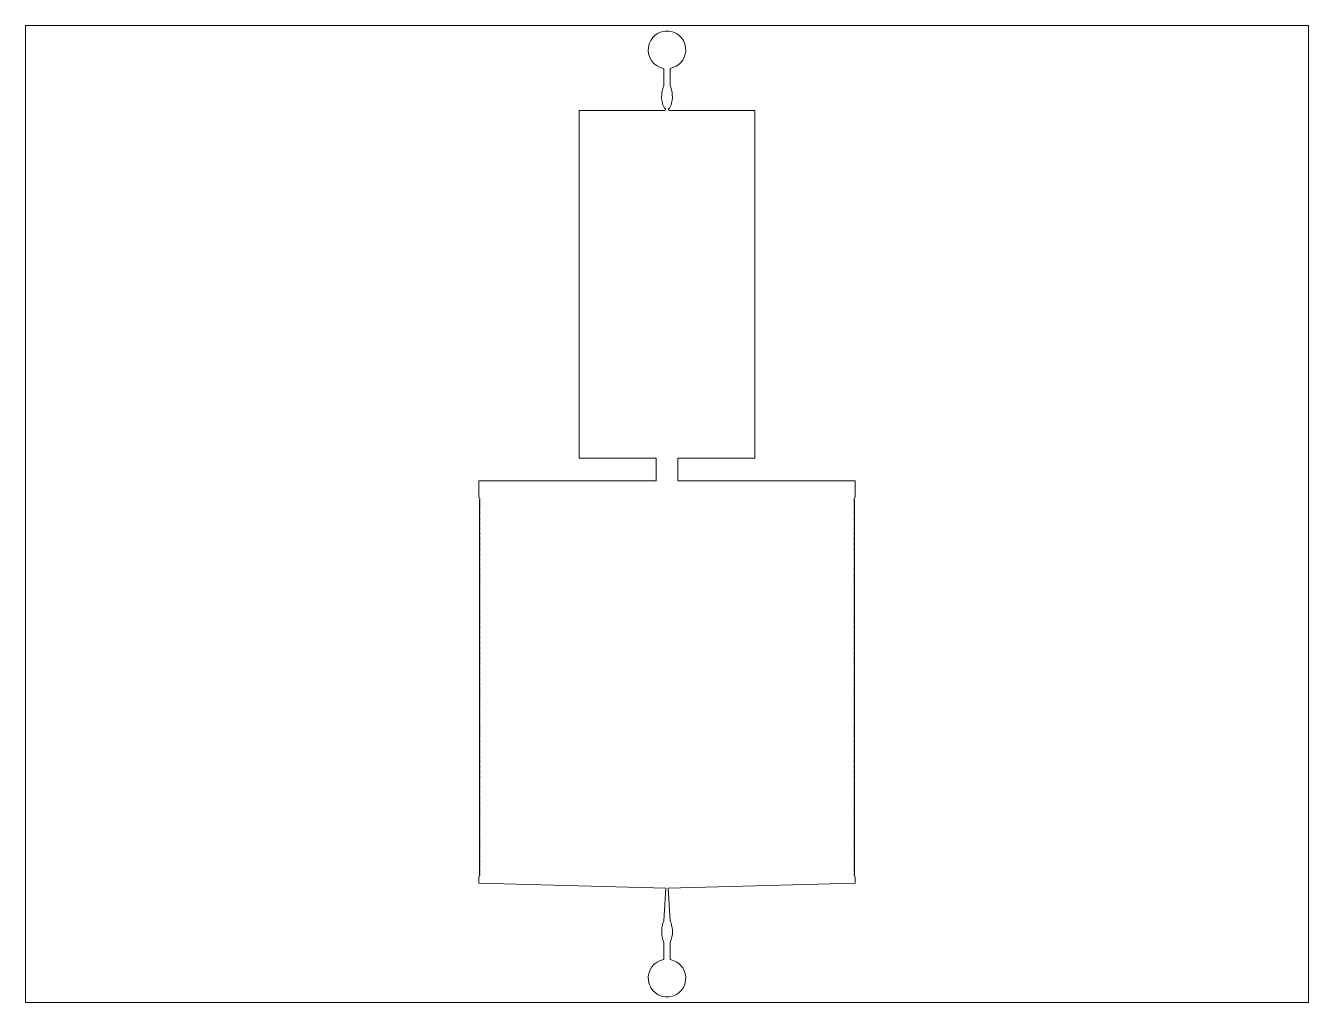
# Paper-space layout 'Layout1' of a CAD drawing. Extents: x 1.05 to 9.45, y 0.8 to 7.2.
# The model-space entities are those that its viewports show. They can reach past a viewport. Long polylines and large blocks are cut down to what shows.
import ezdxf

# ---------------------------------------------------------------- set-up
doc = ezdxf.new("R2010")
doc.units = 13
doc.header["$MEASUREMENT"] = 0
doc.layers.add('Box2', color=7, linetype='Continuous')
doc.layers.add('Inlets Layer', color=7, linetype='Continuous', lineweight=0)

msp = doc.modelspace()

# ---------------------------------------------------------------- linework, layer by layer
at = {"layer": 'Inlets Layer'}
msp.add_lwpolyline([(17619, -23916), (17543, -22600), (24993, -22400), (24993, -22150), (24981, -22150), (24961, -22100), (24961, -22089, 0.774597), (24961, -22050), (24961, -22039, 0.774597), (24961, -22000), (24961, -21989, 0.774597), (24961, -21950), (24961, -21939, 0.774597), (24961, -21900), (24961, -21889, 0.774597), (24961, -21850), (24961, -21839, 0.774597), (24961, -21800), (24961, -21789, 0.774597), (24961, -21750), (24961, -21739, 0.774597), (24961, -21700), (24961, -21689, 0.774597), (24961, -21650), (24961, -21639, 0.774597), (24961, -21600), (24961, -21589, 0.774597), (24961, -21550), (24961, -21539, 0.774597), (24961, -21500), (24961, -21489, 0.774597), (24961, -21450), (24961, -21439, 0.774597), (24961, -21400), (24961, -21389, 0.774597), (24961, -21350), (24961, -21339, 0.774597), (24961, -21300), (24961, -21289, 0.774597), (24961, -21250), (24961, -21239, 0.774597), (24961, -21200), (24961, -21189, 0.774597), (24961, -21150), (24961, -21139, 0.774597), (24961, -21100), (24961, -21089, 0.774597), (24961, -21050), (24961, -21039, 0.774597), (24961, -21000), (24961, -20989, 0.774597), (24961, -20950), (24961, -20939, 0.774597), (24961, -20900), (24961, -20889, 0.774597), (24961, -20850), (24961, -20839, 0.774597), (24961, -20800), (24961, -20789, 0.774597), (24961, -20750), (24961, -20739, 0.774597), (24961, -20700), (24961, -20689, 0.774597), (24961, -20650), (24961, -20639, 0.774597), (24961, -20600), (24961, -20589, 0.774597), (24961, -20550), (24961, -20539, 0.774597), (24961, -20500), (24961, -20489, 0.774597), (24961, -20450), (24961, -20439, 0.774597), (24961, -20400), (24961, -20389, 0.774597), (24961, -20350), (24961, -20339, 0.774597), (24961, -20300), (24961, -20289, 0.774597), (24961, -20250), (24961, -20239, 0.774597), (24961, -20200), (24961, -20189, 0.774597), (24961, -20150), (24961, -20139, 0.774597), (24961, -20100), (24961, -20089, 0.774597), (24961, -20050), (24961, -20039, 0.774597), (24961, -20000), (24961, -19989, 0.774597), (24961, -19950), (24961, -19939, 0.774597), (24961, -19900), (24961, -19889, 0.774597), (24961, -19850), (24961, -19839, 0.774597), (24961, -19800), (24961, -19789, 0.774597), (24961, -19750), (24961, -19739, 0.774597), (24961, -19700), (24961, -19689, 0.774597), (24961, -19650), (24961, -19639, 0.774597), (24961, -19600), (24961, -19589, 0.774597), (24961, -19550), (24961, -19539, 0.774597), (24961, -19500), (24961, -19489, 0.774597), (24961, -19450), (24961, -19439, 0.774597), (24961, -19400), (24961, -19389, 0.774597), (24961, -19350), (24961, -19339, 0.774597), (24961, -19300), (24961, -19289, 0.774597), (24961, -19250), (24961, -19239, 0.774597), (24961, -19200), (24961, -19189, 0.774597), (24961, -19150), (24961, -19139, 0.774597), (24961, -19100), (24961, -19089, 0.774597), (24961, -19050), (24961, -19039, 0.774597), (24961, -19000), (24961, -18989, 0.774597), (24961, -18950), (24961, -18939, 0.774597), (24961, -18900), (24961, -18889, 0.774597), (24961, -18850), (24961, -18839, 0.774597), (24961, -18800), (24961, -18789, 0.774597), (24961, -18750), (24961, -18739, 0.774597), (24961, -18700), (24961, -18689, 0.774597), (24961, -18650), (24961, -18639, 0.774597), (24961, -18600), (24961, -18589, 0.774597), (24961, -18550), (24961, -18539, 0.774597), (24961, -18500), (24961, -18489, 0.774597), (24961, -18450), (24961, -18439, 0.774597), (24961, -18400), (24961, -18389, 0.774597), (24961, -18350), (24961, -18339, 0.774597), (24961, -18300), (24961, -18289, 0.774597), (24961, -18250), (24961, -18239, 0.774597), (24961, -18200), (24961, -18189, 0.774597), (24961, -18150), (24961, -18139, 0.774597), (24961, -18100), (24961, -18089, 0.774597), (24961, -18050), (24961, -18039, 0.774597), (24961, -18000), (24961, -17989, 0.774597), (24961, -17950), (24961, -17939, 0.774597), (24961, -17900), (24961, -17889, 0.774597), (24961, -17850), (24961, -17839, 0.774597), (24961, -17800), (24961, -17789, 0.774597), (24961, -17750), (24961, -17739, 0.774597), (24961, -17700), (24961, -17689, 0.774597), (24961, -17650), (24961, -17639, 0.774597), (24961, -17600), (24961, -17589, 0.774597), (24961, -17550), (24961, -17539, 0.774597), (24961, -17500), (24961, -17489, 0.774597), (24961, -17450), (24961, -17439, 0.774597), (24961, -17400), (24961, -17389, 0.774597), (24961, -17350), (24961, -17339, 0.774597), (24961, -17300), (24961, -17289, 0.774597), (24961, -17250), (24961, -17239, 0.774597), (24961, -17200), (24961, -17189, 0.774597), (24961, -17150), (24961, -17139, 0.774597), (24961, -17100), (24961, -17089, 0.774597), (24961, -17050), (24961, -17039, 0.774597), (24961, -17000), (24961, -16989, 0.774597), (24961, -16950), (24961, -16939, 0.774597), (24961, -16900), (24961, -16889, 0.774597), (24961, -16850), (24961, -16839, 0.774597), (24961, -16800), (24961, -16789, 0.774597), (24961, -16750), (24961, -16739, 0.774597), (24961, -16700), (24961, -16689, 0.774597), (24961, -16650), (24961, -16639, 0.774597), (24961, -16600), (24961, -16589, 0.774597), (24961, -16550), (24961, -16539, 0.774597), (24961, -16500), (24961, -16489, 0.774597), (24961, -16450), (24961, -16439, 0.774597), (24961, -16400), (24961, -16389, 0.774597), (24961, -16350), (24961, -16339, 0.774597), (24961, -16300), (24961, -16289, 0.774597), (24961, -16250), (24961, -16239, 0.774597), (24961, -16200), (24961, -16189, 0.774597), (24961, -16150), (24961, -16139, 0.774597), (24961, -16100), (24961, -16089, 0.774597), (24961, -16050), (24961, -16039, 0.774597), (24961, -16000), (24961, -15989, 0.774597), (24961, -15950), (24961, -15939, 0.774597), (24961, -15900), (24961, -15889, 0.774597), (24961, -15850), (24961, -15839, 0.774597), (24961, -15800), (24961, -15789, 0.774597), (24961, -15750), (24961, -15739, 0.774597), (24961, -15700), (24961, -15689, 0.774597), (24961, -15650), (24961, -15639, 0.774597), (24961, -15600), (24961, -15589, 0.774597), (24961, -15550), (24961, -15539, 0.774597), (24961, -15500), (24961, -15489, 0.774597), (24961, -15450), (24961, -15439, 0.774597), (24961, -15400), (24961, -15389, 0.774597), (24961, -15350), (24961, -15339, 0.774597), (24961, -15300), (24961, -15289, 0.774597), (24961, -15250), (24961, -15239, 0.774597), (24961, -15200), (24961, -15189, 0.774597), (24961, -15150), (24961, -15139, 0.774597), (24961, -15100), (24961, -15089, 0.774597), (24961, -15050), (24961, -15039, 0.774597), (24961, -15000), (24961, -14989, 0.774597), (24961, -14950), (24961, -14939, 0.774597), (24961, -14900), (24961, -14889, 0.774597), (24961, -14850), (24961, -14839, 0.774597), (24961, -14800), (24961, -14789, 0.774597), (24961, -14750), (24961, -14739, 0.774597), (24961, -14700), (24961, -14689, 0.774597), (24961, -14650), (24961, -14639, 0.774597), (24961, -14600), (24961, -14589, 0.774597), (24961, -14550), (24961, -14539, 0.774597), (24961, -14500), (24961, -14489, 0.774597), (24961, -14450), (24961, -14439, 0.774597), (24961, -14400), (24961, -14389, 0.774597), (24961, -14350), (24961, -14339, 0.774597), (24961, -14300), (24961, -14289, 0.774597), (24961, -14250), (24961, -14239, 0.774597), (24961, -14200), (24961, -14189, 0.774597), (24961, -14150), (24961, -14139, 0.774597), (24961, -14100), (24961, -14089, 0.774597), (24961, -14050), (24961, -14039, 0.774597), (24961, -14000), (24961, -13989, 0.774597), (24961, -13950), (24961, -13939, 0.774597), (24961, -13900), (24961, -13889, 0.774597), (24961, -13850), (24961, -13839, 0.774597), (24961, -13800), (24961, -13789, 0.774597), (24961, -13750), (24961, -13739, 0.774597), (24961, -13700), (24961, -13689, 0.774597), (24961, -13650), (24961, -13639, 0.774597), (24961, -13600), (24961, -13589, 0.774597), (24961, -13550), (24961, -13539, 0.774597), (24961, -13500), (24961, -13489, 0.774597), (24961, -13450), (24961, -13439, 0.774597), (24961, -13400), (24961, -13389, 0.774597), (24961, -13350), (24961, -13339, 0.774597), (24961, -13300), (24961, -13289, 0.774597), (24961, -13250), (24961, -13239, 0.774597), (24961, -13200), (24961, -13189, 0.774597), (24961, -13150), (24961, -13139, 0.774597), (24961, -13100), (24961, -13089, 0.774597), (24961, -13050), (24961, -13039, 0.774597), (24961, -13000), (24961, -12989, 0.774597), (24961, -12950), (24961, -12939, 0.774597), (24961, -12900), (24961, -12889, 0.774597), (24961, -12850), (24961, -12839, 0.774597), (24961, -12800), (24961, -12789, 0.774597), (24961, -12750), (24961, -12739, 0.774597), (24961, -12700), (24961, -12689, 0.774597), (24961, -12650), (24961, -12639, 0.774597), (24961, -12600), (24961, -12589, 0.774597), (24961, -12550), (24961, -12539, 0.774597), (24961, -12500), (24961, -12489, 0.774597), (24961, -12450), (24961, -12439, 0.774597), (24961, -12400), (24961, -12389, 0.774597), (24961, -12350), (24961, -12339, 0.774597), (24961, -12300), (24961, -12289, 0.774597), (24961, -12250), (24961, -12239, 0.774597), (24961, -12200), (24961, -12189, 0.774597), (24961, -12150), (24961, -12139, 0.774597), (24961, -12100), (24961, -12089, 0.774597), (24961, -12050), (24961, -12039, 0.774597), (24961, -12000), (24961, -11989, 0.774597), (24961, -11950), (24961, -11939, 0.774597), (24961, -11900), (24961, -11889, 0.774597), (24961, -11850), (24961, -11839, 0.774597), (24961, -11800), (24961, -11789, 0.774597), (24961, -11750), (24961, -11739, 0.774597), (24961, -11700), (24961, -11689, 0.774597), (24961, -11650), (24961, -11639, 0.774597), (24961, -11600), (24961, -11589, 0.774597), (24961, -11550), (24961, -11539, 0.774597), (24961, -11500), (24961, -11489, 0.774597), (24961, -11450), (24961, -11439, 0.774597), (24961, -11400), (24961, -11389, 0.774597), (24961, -11350), (24961, -11339, 0.774597), (24961, -11300), (24961, -11289, 0.774597), (24961, -11250), (24961, -11239, 0.774597), (24961, -11200), (24961, -11189, 0.774597), (24961, -11150), (24961, -11139, 0.774597), (24961, -11100), (24961, -11089, 0.774597), (24961, -11050), (24961, -11039, 0.774597), (24961, -11000), (24961, -10989, 0.774597), (24961, -10950), (24961, -10939, 0.774597), (24961, -10900), (24961, -10889, 0.774597), (24961, -10850), (24961, -10839, 0.774597), (24961, -10800), (24961, -10789, 0.774597), (24961, -10750), (24961, -10739, 0.774597), (24961, -10700), (24961, -10689, 0.774597), (24961, -10650), (24961, -10639, 0.774597), (24961, -10600), (24961, -10589, 0.774597), (24961, -10550), (24961, -10539, 0.774597), (24961, -10500), (24961, -10489, 0.774597), (24961, -10450), (24961, -10439, 0.774597), (24961, -10400), (24961, -10389, 0.774597), (24961, -10350), (24961, -10339, 0.774597), (24961, -10300), (24961, -10289, 0.774597), (24961, -10250), (24961, -10239, 0.774597), (24961, -10200), (24961, -10189, 0.774597), (24961, -10150), (24961, -10139, 0.774597), (24961, -10100), (24961, -10089, 0.774597), (24961, -10050), (24961, -10039, 0.774597), (24961, -10000), (24961, -9989, 0.774597), (24961, -9950), (24961, -9939, 0.774597), (24961, -9900), (24961, -9889, 0.774597), (24961, -9850), (24961, -9839, 0.774597), (24961, -9800), (24961, -9789, 0.774597), (24961, -9750), (24961, -9739, 0.774597), (24961, -9700), (24961, -9689, 0.774597), (24961, -9650), (24961, -9639, 0.774597), (24961, -9600), (24961, -9589, 0.774597), (24961, -9550), (24961, -9539, 0.774597), (24961, -9500), (24961, -9489, 0.774597), (24961, -9450), (24961, -9439, 0.774597), (24961, -9400), (24961, -9389, 0.774597), (24961, -9350), (24961, -9339, 0.774597), (24961, -9300), (24961, -9289, 0.774597), (24961, -9250), (24961, -9239, 0.774597), (24961, -9200), (24961, -9189, 0.774597), (24961, -9150), (24961, -9139, 0.774597), (24961, -9100), (24961, -9089, 0.774597), (24961, -9050), (24961, -9039, 0.774597), (24961, -9000), (24961, -8989, 0.774597), (24961, -8950), (24961, -8939, 0.774597), (24961, -8900), (24961, -8889, 0.774597), (24961, -8850), (24961, -8839, 0.774597), (24961, -8800), (24961, -8789, 0.774597), (24961, -8750), (24961, -8739, 0.774597), (24961, -8700), (24961, -8689, 0.774597), (24961, -8650), (24961, -8639, 0.774597), (24961, -8600), (24961, -8589, 0.774597), (24961, -8550), (24961, -8539, 0.774597), (24961, -8500), (24961, -8489, 0.774597), (24961, -8450), (24961, -8439, 0.774597), (24961, -8400), (24961, -8389, 0.774597), (24961, -8350), (24961, -8339, 0.774597), (24961, -8300), (24961, -8289, 0.774597), (24961, -8250), (24961, -8239, 0.774597), (24961, -8200), (24961, -8189, 0.774597), (24961, -8150), (24961, -8139, 0.774597), (24961, -8100), (24961, -8089, 0.774597), (24961, -8050), (24961, -8039, 0.774597), (24961, -8000), (24961, -7989, 0.774597), (24961, -7950), (24961, -7939, 0.774597), (24961, -7900), (24961, -7889, 0.774597), (24961, -7850), (24961, -7839, 0.774597), (24961, -7800), (24961, -7789, 0.774597), (24961, -7750), (24961, -7739, 0.774597), (24961, -7700), (24961, -7689, 0.774597), (24961, -7650), (24961, -7639, 0.774597), (24961, -7600), (24961, -7589, 0.774597), (24961, -7550), (24961, -7539, 0.774597), (24961, -7500), (24961, -7489, 0.774597), (24961, -7450), (24961, -7439, 0.774597), (24961, -7400), (24961, -7389, 0.774597), (24961, -7350), (24961, -7339, 0.774597), (24961, -7300), (24961, -7289, 0.774597), (24961, -7250), (24961, -7239, 0.774597), (24961, -7200), (24961, -7189, 0.774597), (24961, -7150), (24961, -7139, 0.774597), (24961, -7100), (24961, -7050), (24981, -7000), (24993, -7000), (24993, -6397), (24993, -6347), (18572, -6347), (18030, -6347), (17930, -6347), (17930, -6247), (17930, -5731), (17930, -5446), (18993, -5446), (20993, -5446), (20993, -5396), (20993, 8438), (17593, 8438, -0.387956), (17543, 8490), (17594, 8526), (17637, 8605), (17651, 8638), (17656, 8654), (17670, 8698), (17676, 8720), (17691, 8800), (17697, 8836), (17706, 8936), (17705, 9068), (17696, 9168), (17691, 9208), (17649, 9369), (17618, 9428), (17618, 10112, 0.347177), (18241, 10802, 2.252077), (17368, 10112), (17368, 9521), (17368, 9428), (17337, 9369), (17295, 9208), (17290, 9168), (17281, 9068), (17280, 8936), (17289, 8836), (17295, 8800), (17311, 8720), (17317, 8698), (17330, 8654), (17335, 8638), (17350, 8605), (17393, 8525), (17443, 8490, -0.3605), (17398, 8438), (13993, 8438), (13993, -5396), (13993, -5446), (15993, -5446), (17056, -5446), (17056, -5731), (17056, -6247), (17056, -6347), (16956, -6347), (16414, -6347), (9993, -6347), (9993, -6397), (9993, -6800), (9993, -7000), (10006, -7000), (10026, -7050), (10026, -7100, 0.774597), (10026, -7139), (10026, -7150, 0.774597), (10026, -7189), (10026, -7200, 0.774597), (10026, -7239), (10026, -7250, 0.774597), (10026, -7289), (10026, -7300, 0.774597), (10026, -7339), (10026, -7350, 0.774597), (10026, -7389), (10026, -7400, 0.774597), (10026, -7439), (10026, -7450, 0.774597), (10026, -7489), (10026, -7500, 0.774597), (10026, -7539), (10026, -7550, 0.774597), (10026, -7589), (10026, -7600, 0.774597), (10026, -7639), (10026, -7650, 0.774597), (10026, -7689), (10026, -7700, 0.774597), (10026, -7739), (10026, -7750, 0.774597), (10026, -7789), (10026, -7800, 0.774597), (10026, -7839), (10026, -7850, 0.774597), (10026, -7889), (10026, -7900, 0.774597), (10026, -7939), (10026, -7950, 0.774597), (10026, -7989), (10026, -8000, 0.774597), (10026, -8039), (10026, -8050, 0.774597), (10026, -8089), (10026, -8100, 0.774597), (10026, -8139), (10026, -8150, 0.774597), (10026, -8189), (10026, -8200, 0.774597), (10026, -8239), (10026, -8250, 0.774597), (10026, -8289), (10026, -8300, 0.774597), (10026, -8339), (10026, -8350, 0.774597), (10026, -8389), (10026, -8400, 0.774597), (10026, -8439), (10026, -8450, 0.774597), (10026, -8489), (10026, -8500, 0.774597), (10026, -8539), (10026, -8550, 0.774597), (10026, -8589), (10026, -8600, 0.774597), (10026, -8639), (10026, -8650, 0.774597), (10026, -8689), (10026, -8700, 0.774597), (10026, -8739), (10026, -8750, 0.774597), (10026, -8789), (10026, -8800, 0.774597), (10026, -8839), (10026, -8850, 0.774597), (10026, -8889), (10026, -8900, 0.774597), (10026, -8939), (10026, -8950, 0.774597), (10026, -8989), (10026, -9000, 0.774597), (10026, -9039), (10026, -9050, 0.774597), (10026, -9089), (10026, -9100, 0.774597), (10026, -9139), (10026, -9150, 0.774597), (10026, -9189), (10026, -9200, 0.774597), (10026, -9239), (10026, -9250, 0.774597), (10026, -9289), (10026, -9300, 0.774597), (10026, -9339), (10026, -9350, 0.774597), (10026, -9389), (10026, -9400, 0.774597), (10026, -9439), (10026, -9450, 0.774597), (10026, -9489), (10026, -9500, 0.774597), (10026, -9539), (10026, -9550, 0.774597), (10026, -9589), (10026, -9600, 0.774597), (10026, -9639), (10026, -9650, 0.774597), (10026, -9689), (10026, -9700, 0.774597), (10026, -9739), (10026, -9750, 0.774597), (10026, -9789), (10026, -9800, 0.774597), (10026, -9839), (10026, -9850, 0.774597), (10026, -9889), (10026, -9900, 0.774597), (10026, -9939), (10026, -9950, 0.774597), (10026, -9989), (10026, -10000, 0.774597), (10026, -10039), (10026, -10050, 0.774597), (10026, -10089), (10026, -10100, 0.774597), (10026, -10139), (10026, -10150, 0.774597), (10026, -10189), (10026, -10200, 0.774597), (10026, -10239), (10026, -10250, 0.774597), (10026, -10289), (10026, -10300, 0.774597), (10026, -10339), (10026, -10350, 0.774597), (10026, -10389), (10026, -10400, 0.774597), (10026, -10439), (10026, -10450, 0.774597), (10026, -10489), (10026, -10500, 0.774597), (10026, -10539), (10026, -10550, 0.774597), (10026, -10589), (10026, -10600, 0.774597), (10026, -10639), (10026, -10650, 0.774597), (10026, -10689), (10026, -10700, 0.774597), (10026, -10739), (10026, -10750, 0.774597), (10026, -10789), (10026, -10800, 0.774597), (10026, -10839), (10026, -10850, 0.774597), (10026, -10889), (10026, -10900, 0.774597), (10026, -10939), (10026, -10950, 0.774597), (10026, -10989), (10026, -11000, 0.774597), (10026, -11039), (10026, -11050, 0.774597), (10026, -11089), (10026, -11100, 0.774597), (10026, -11139), (10026, -11150, 0.774597), (10026, -11189), (10026, -11200, 0.774597), (10026, -11239), (10026, -11250, 0.774597), (10026, -11289), (10026, -11300, 0.774597), (10026, -11339), (10026, -11350, 0.774597), (10026, -11389), (10026, -11400, 0.774597), (10026, -11439), (10026, -11450, 0.774597), (10026, -11489), (10026, -11500, 0.774597), (10026, -11539), (10026, -11550, 0.774597), (10026, -11589), (10026, -11600, 0.774597), (10026, -11639), (10026, -11650, 0.774597), (10026, -11689), (10026, -11700, 0.774597), (10026, -11739), (10026, -11750, 0.774597), (10026, -11789), (10026, -11800, 0.774597), (10026, -11839), (10026, -11850, 0.774597), (10026, -11889), (10026, -11900, 0.774597), (10026, -11939), (10026, -11950, 0.774597), (10026, -11989), (10026, -12000, 0.774597), (10026, -12039), (10026, -12050, 0.774597), (10026, -12089), (10026, -12100, 0.774597), (10026, -12139), (10026, -12150, 0.774597), (10026, -12189), (10026, -12200, 0.774597), (10026, -12239), (10026, -12250, 0.774597), (10026, -12289), (10026, -12300, 0.774597), (10026, -12339), (10026, -12350, 0.774597), (10026, -12389), (10026, -12400, 0.774597), (10026, -12439), (10026, -12450, 0.774597), (10026, -12489), (10026, -12500, 0.774597), (10026, -12539), (10026, -12550, 0.774597), (10026, -12589), (10026, -12600, 0.774597), (10026, -12639), (10026, -12650, 0.774597), (10026, -12689), (10026, -12700, 0.774597), (10026, -12739), (10026, -12750, 0.774597), (10026, -12789), (10026, -12800, 0.774597), (10026, -12839), (10026, -12850, 0.774597), (10026, -12889), (10026, -12900, 0.774597), (10026, -12939), (10026, -12950, 0.774597), (10026, -12989), (10026, -13000, 0.774597), (10026, -13039), (10026, -13050, 0.774597), (10026, -13089), (10026, -13100, 0.774597), (10026, -13139), (10026, -13150, 0.774597), (10026, -13189), (10026, -13200, 0.774597), (10026, -13239), (10026, -13250, 0.774597), (10026, -13289), (10026, -13300, 0.774597), (10026, -13339), (10026, -13350, 0.774597), (10026, -13389), (10026, -13400, 0.774597), (10026, -13439), (10026, -13450, 0.774597), (10026, -13489), (10026, -13500, 0.774597), (10026, -13539), (10026, -13550, 0.774597), (10026, -13589), (10026, -13600, 0.774597), (10026, -13639), (10026, -13650, 0.774597), (10026, -13689), (10026, -13700, 0.774597), (10026, -13739), (10026, -13750, 0.774597), (10026, -13789), (10026, -13800, 0.774597), (10026, -13839), (10026, -13850, 0.774597), (10026, -13889), (10026, -13900, 0.774597), (10026, -13939), (10026, -13950, 0.774597), (10026, -13989), (10026, -14000, 0.774597), (10026, -14039), (10026, -14050, 0.774597), (10026, -14089), (10026, -14100, 0.774597), (10026, -14139), (10026, -14150, 0.774597), (10026, -14189), (10026, -14200, 0.774597), (10026, -14239), (10026, -14250, 0.774597), (10026, -14289), (10026, -14300, 0.774597), (10026, -14339), (10026, -14350, 0.774597), (10026, -14389), (10026, -14400, 0.774597), (10026, -14439), (10026, -14450, 0.774597), (10026, -14489), (10026, -14500, 0.774597), (10026, -14539), (10026, -14550, 0.774597), (10026, -14589), (10026, -14600, 0.774597), (10026, -14639), (10026, -14650, 0.774597), (10026, -14689), (10026, -14700, 0.774597), (10026, -14739), (10026, -14750, 0.774597), (10026, -14789), (10026, -14800, 0.774597), (10026, -14839), (10026, -14850, 0.774597), (10026, -14889), (10026, -14900, 0.774597), (10026, -14939), (10026, -14950, 0.774597), (10026, -14989), (10026, -15000, 0.774597), (10026, -15039), (10026, -15050, 0.774597), (10026, -15089), (10026, -15100, 0.774597), (10026, -15139), (10026, -15150, 0.774597), (10026, -15189), (10026, -15200, 0.774597), (10026, -15239), (10026, -15250, 0.774597), (10026, -15289), (10026, -15300, 0.774597), (10026, -15339), (10026, -15350, 0.774597), (10026, -15389), (10026, -15400, 0.774597), (10026, -15439), (10026, -15450, 0.774597), (10026, -15489), (10026, -15500, 0.774597), (10026, -15539), (10026, -15550, 0.774597), (10026, -15589), (10026, -15600, 0.774597), (10026, -15639), (10026, -15650, 0.774597), (10026, -15689), (10026, -15700, 0.774597), (10026, -15739), (10026, -15750, 0.774597), (10026, -15789), (10026, -15800, 0.774597), (10026, -15839), (10026, -15850, 0.774597), (10026, -15889), (10026, -15900, 0.774597), (10026, -15939), (10026, -15950, 0.774597), (10026, -15989), (10026, -16000, 0.774597), (10026, -16039), (10026, -16050, 0.774597), (10026, -16089), (10026, -16100, 0.774597), (10026, -16139), (10026, -16150, 0.774597), (10026, -16189), (10026, -16200, 0.774597), (10026, -16239), (10026, -16250, 0.774597), (10026, -16289), (10026, -16300, 0.774597), (10026, -16339), (10026, -16350, 0.774597), (10026, -16389), (10026, -16400, 0.774597), (10026, -16439), (10026, -16450, 0.774597), (10026, -16489), (10026, -16500, 0.774597), (10026, -16539), (10026, -16550, 0.774597), (10026, -16589), (10026, -16600, 0.774597), (10026, -16639), (10026, -16650, 0.774597), (10026, -16689), (10026, -16700, 0.774597), (10026, -16739), (10026, -16750, 0.774597), (10026, -16789), (10026, -16800, 0.774597), (10026, -16839), (10026, -16850, 0.774597), (10026, -16889), (10026, -16900, 0.774597), (10026, -16939), (10026, -16950, 0.774597), (10026, -16989), (10026, -17000, 0.774597), (10026, -17039), (10026, -17050, 0.774597), (10026, -17089), (10026, -17100, 0.774597), (10026, -17139), (10026, -17150, 0.774597), (10026, -17189), (10026, -17200, 0.774597), (10026, -17239), (10026, -17250, 0.774597), (10026, -17289), (10026, -17300, 0.774597), (10026, -17339), (10026, -17350, 0.774597), (10026, -17389), (10026, -17400, 0.774597), (10026, -17439), (10026, -17450, 0.774597), (10026, -17489), (10026, -17500, 0.774597), (10026, -17539), (10026, -17550, 0.774597), (10026, -17589), (10026, -17600, 0.774597), (10026, -17639), (10026, -17650, 0.774597), (10026, -17689), (10026, -17700, 0.774597), (10026, -17739), (10026, -17750, 0.774597), (10026, -17789), (10026, -17800, 0.774597), (10026, -17839), (10026, -17850, 0.774597), (10026, -17889), (10026, -17900, 0.774597), (10026, -17939), (10026, -17950, 0.774597), (10026, -17989), (10026, -18000, 0.774597), (10026, -18039), (10026, -18050, 0.774597), (10026, -18089), (10026, -18100, 0.774597), (10026, -18139), (10026, -18150, 0.774597), (10026, -18189), (10026, -18200, 0.774597), (10026, -18239), (10026, -18250, 0.774597), (10026, -18289), (10026, -18300, 0.774597), (10026, -18339), (10026, -18350, 0.774597), (10026, -18389), (10026, -18400, 0.774597), (10026, -18439), (10026, -18450, 0.774597), (10026, -18489), (10026, -18500, 0.774597), (10026, -18539), (10026, -18550, 0.774597), (10026, -18589), (10026, -18600, 0.774597), (10026, -18639), (10026, -18650, 0.774597), (10026, -18689), (10026, -18700, 0.774597), (10026, -18739), (10026, -18750, 0.774597), (10026, -18789), (10026, -18800, 0.774597), (10026, -18839), (10026, -18850, 0.774597), (10026, -18889), (10026, -18900, 0.774597), (10026, -18939), (10026, -18950, 0.774597), (10026, -18989), (10026, -19000, 0.774597), (10026, -19039), (10026, -19050, 0.774597), (10026, -19089), (10026, -19100, 0.774597), (10026, -19139), (10026, -19150, 0.774597), (10026, -19189), (10026, -19200, 0.774597), (10026, -19239), (10026, -19250, 0.774597), (10026, -19289), (10026, -19300, 0.774597), (10026, -19339), (10026, -19350, 0.774597), (10026, -19389), (10026, -19400, 0.774597), (10026, -19439), (10026, -19450, 0.774597), (10026, -19489), (10026, -19500, 0.774597), (10026, -19539), (10026, -19550, 0.774597), (10026, -19589), (10026, -19600, 0.774597), (10026, -19639), (10026, -19650, 0.774597), (10026, -19689), (10026, -19700, 0.774597), (10026, -19739), (10026, -19750, 0.774597), (10026, -19789), (10026, -19800, 0.774597), (10026, -19839), (10026, -19850, 0.774597), (10026, -19889), (10026, -19900, 0.774597), (10026, -19939), (10026, -19950, 0.774597), (10026, -19989), (10026, -20000, 0.774597), (10026, -20039), (10026, -20050, 0.774597), (10026, -20089), (10026, -20100, 0.774597), (10026, -20139), (10026, -20150, 0.774597), (10026, -20189), (10026, -20200, 0.774597), (10026, -20239), (10026, -20250, 0.774597), (10026, -20289), (10026, -20300, 0.774597), (10026, -20339), (10026, -20350, 0.774597), (10026, -20389), (10026, -20400, 0.774597), (10026, -20439), (10026, -20450, 0.774597), (10026, -20489), (10026, -20500, 0.774597), (10026, -20539), (10026, -20550, 0.774597), (10026, -20589), (10026, -20600, 0.774597), (10026, -20639), (10026, -20650, 0.774597), (10026, -20689), (10026, -20700, 0.774597), (10026, -20739), (10026, -20750, 0.774597), (10026, -20789), (10026, -20800, 0.774597), (10026, -20839), (10026, -20850, 0.774597), (10026, -20889), (10026, -20900, 0.774597), (10026, -20939), (10026, -20950, 0.774597), (10026, -20989), (10026, -21000, 0.774597), (10026, -21039), (10026, -21050, 0.774597), (10026, -21089), (10026, -21100, 0.774597), (10026, -21139), (10026, -21150, 0.774597), (10026, -21189), (10026, -21200, 0.774597), (10026, -21239), (10026, -21250, 0.774597), (10026, -21289), (10026, -21300, 0.774597), (10026, -21339), (10026, -21350, 0.774597), (10026, -21389), (10026, -21400, 0.774597), (10026, -21439), (10026, -21450, 0.774597), (10026, -21489), (10026, -21500, 0.774597), (10026, -21539), (10026, -21550, 0.774597), (10026, -21589), (10026, -21600, 0.774597), (10026, -21639), (10026, -21650, 0.774597), (10026, -21689), (10026, -21700, 0.774597), (10026, -21739), (10026, -21750, 0.774597), (10026, -21789), (10026, -21800, 0.774597), (10026, -21839), (10026, -21850, 0.774597), (10026, -21889), (10026, -21900, 0.774597), (10026, -21939), (10026, -21950, 0.774597), (10026, -21989), (10026, -22000, 0.774597), (10026, -22039), (10026, -22050, 0.774597), (10026, -22089), (10026, -22100), (10006, -22150), (9993, -22150), (9993, -22400), (17443, -22600), (17368, -23915), (17350, -23949), (17336, -23982), (17331, -23998), (17317, -24042), (17311, -24064), (17296, -24144), (17289, -24180), (17281, -24280), (17281, -24412), (17291, -24512), (17295, -24552), (17337, -24713), (17368, -24772), (17368, -24865), (17368, -25456, 2.252077), (18242, -26146, 0.347177), (17618, -25456), (17618, -24772), (17649, -24713), (17692, -24552), (17696, -24512), (17706, -24412), (17706, -24280), (17697, -24180), (17691, -24144), (17676, -24064), (17670, -24042), (17656, -23998), (17651, -23982), (17637, -23949), (17618, -23915)], format="xyb", close=True, dxfattribs=at)

psp = doc.layouts.get("Layout1")

# ---------------------------------------------------------------- viewports
at = {"layer": 'Box2', "view_target_point": (17493.0676, -7671.9807)}
psp.add_viewport(center=(5.25, 4), size=(8.4, 6.4), view_center_point=(0.0002, 0), view_height=38983.095821, dxfattribs=at)

doc.saveas('drawing.dxf')
